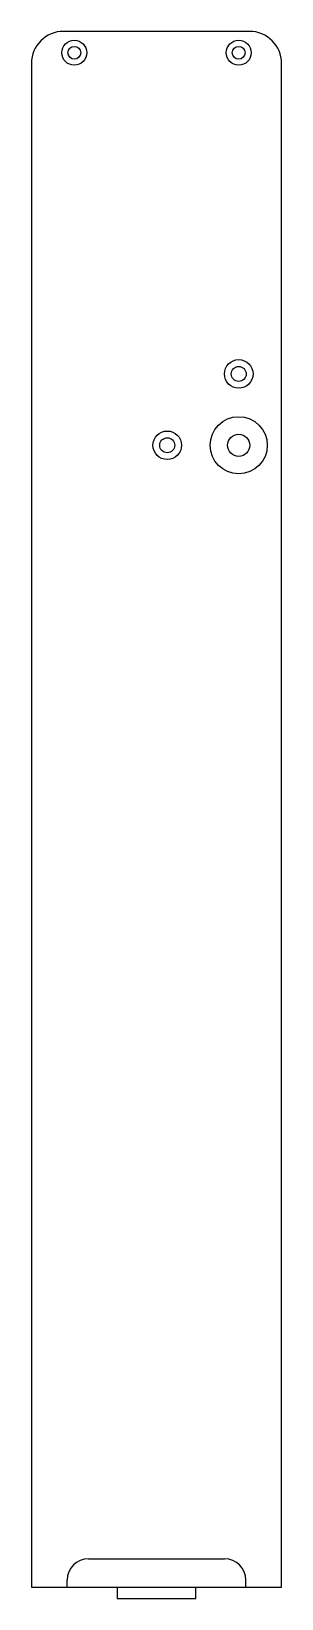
# Model space of a CAD drawing. Extents: x -18 to 18, y -2 to 218.
import ezdxf

# ---------------------------------------------------------------- set-up
doc = ezdxf.new("R2010")
doc.units = 0
doc.header["$MEASUREMENT"] = 0
doc.layers.add('MODELSKETCH_VISIBLE', color=7, linetype='CONTINUOUS')

msp = doc.modelspace()

# ---------------------------------------------------------------- linework, layer by layer
at = {"layer": 'MODELSKETCH_VISIBLE'}
for p, q in [((13, 218), (-13, 218)), ((-17.5, 213.5), (-17.5, 0)), ((17.5, 0), (17.5, 213.5)), ((-9.5, 4), (9.5, 4)), ((-17.5, 0), (-12.5, 0)), ((-12.5, 0), (-12.5, 1)), ((-12.5, 0), (12.5, 0)), ((-5.5, 0), (-5.5, -1.6)), ((5.5, -1.6), (5.5, 0)), ((12.5, 0), (12.5, 1)), ((12.5, 0), (17.5, 0)), ((-5.5, -1.6), (5.5, -1.6))]:
    msp.add_line(p, q, dxfattribs=at)
for centre, radius in [((-11.5, 215), 1.75), ((-11.5, 215), 0.9), ((11.5, 215), 1.75), ((11.5, 215), 0.9), ((11.5, 170), 2), ((11.5, 170), 1.05), ((11.5, 160), 4), ((1.5, 160), 2), ((1.5, 160), 1.05), ((11.5, 160), 1.55)]:
    msp.add_circle(centre, radius, dxfattribs=at)
for centre, radius, start, end in [((-13, 213.5), 4.5, 90, 180), ((13, 213.5), 4.5, 0, 90), ((-9.5, 1), 3, 90, 180), ((9.5, 1), 3, 0, 90)]:
    msp.add_arc(centre, radius, start, end, dxfattribs=at)

doc.saveas('drawing.dxf')
